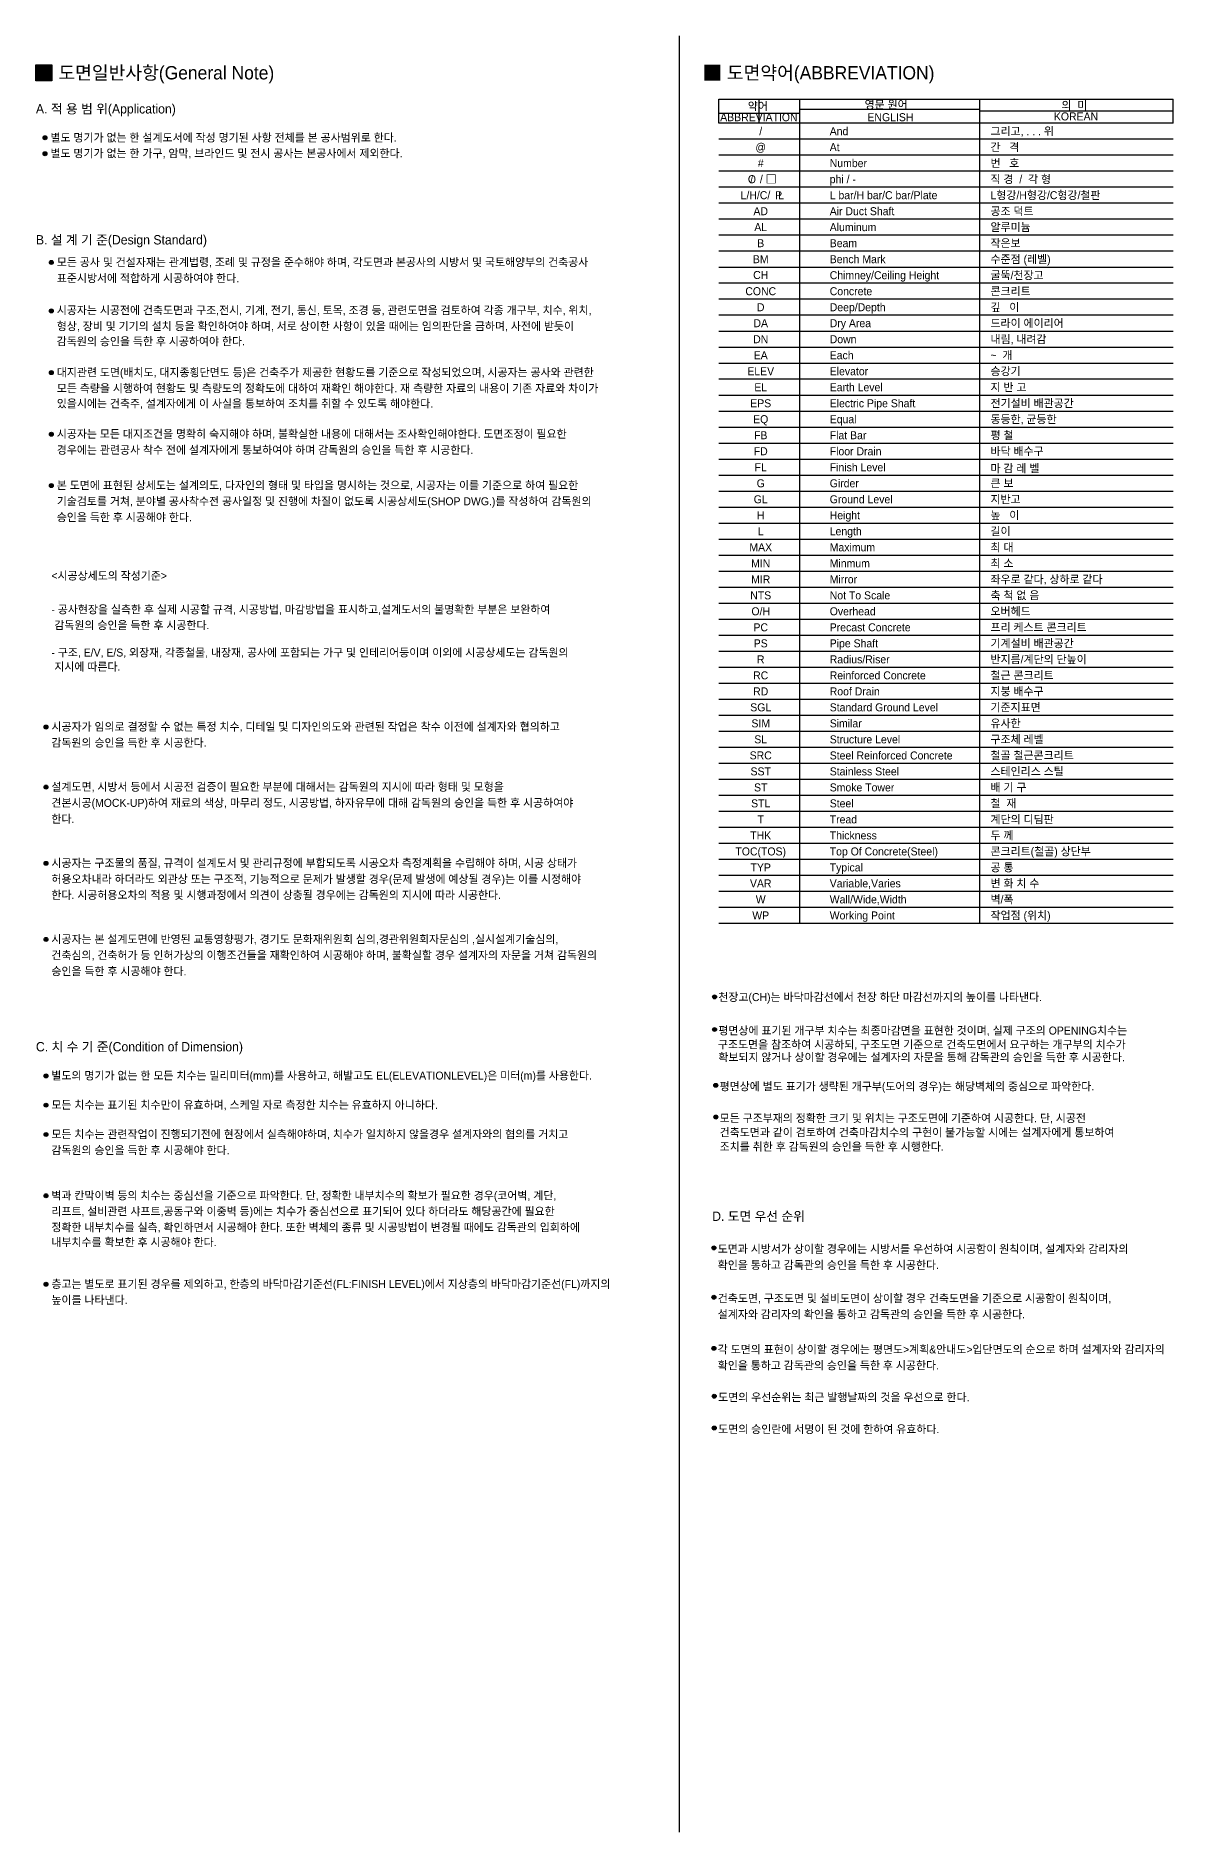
# Model space of a CAD drawing. Header units: millimetres. Extents: x 1921818 to 1960781, y -1457776 to -1430526.
# Drawn here: x 1921818 to 1939070, y -1457776 to -1430526 of the extents above; entities that cross this region are included whole.
import ezdxf
from ezdxf.enums import TextEntityAlignment as Align

# ---------------------------------------------------------------- set-up
doc = ezdxf.new("R2010")
doc.units = ezdxf.units.MM
doc.header["$LTSCALE"] = 200
for name, color, linetype in [('001dmp-FORM', 7, 'Continuous'), ('003dmp-TIT', 2, 'Continuous'), ('A-TXT-M', 3, 'Continuous'), ('AA-XXXX-TEX1', 3, 'Continuous')]:
    doc.layers.add(name, color=color, linetype=linetype)
doc.styles.add('TEXT1', font='')
doc.styles.add('돋움', font='')
doc.styles.get('TEXT1').set_extended_font_data('Dotum')
doc.styles.get('돋움').set_extended_font_data('Dotum')

msp = doc.modelspace()

# ---------------------------------------------------------------- hatches: boundary and pattern name
at = {"layer": '003dmp-TIT'}
for points in [[(1921818, -1430964), (1921818, -1431207), (1922061, -1431207), (1922061, -1430964)], [(1931960, -1430964), (1932203, -1430964), (1932203, -1431207), (1931960, -1431207)]]:
    msp.add_hatch(color=3, dxfattribs=at).paths.add_polyline_path(points)
at = {"layer": 'AA-XXXX-TEX1'}
for points in [[(1921986, -1432071, 1), (1921926, -1432071, 1)], [(1921986, -1432313, 1), (1921926, -1432313, 1)], [(1922082, -1433963, 1), (1922022, -1433963, 1)], [(1922082, -1434698, 1), (1922022, -1434698, 1)], [(1922082, -1435634, 1), (1922022, -1435634, 1)], [(1922082, -1436569, 1), (1922022, -1436569, 1)], [(1922082, -1437348, 1), (1922022, -1437348, 1)], [(1922001, -1441011, 1), (1921941, -1441011, 1)], [(1922001, -1441923, 1), (1921941, -1441923, 1)], [(1922001, -1443079, 1), (1921941, -1443079, 1)], [(1922001, -1444234, 1), (1921941, -1444234, 1)], [(1932143, -1445105, 1), (1932082, -1445105, 1)], [(1932143, -1445600, 1), (1932083, -1445600, 1)], [(1922001, -1446304, 1), (1921941, -1446304, 1)], [(1932162, -1446447, 1), (1932102, -1446447, 1)], [(1922001, -1446748, 1), (1921941, -1446748, 1)], [(1932163, -1446928, 1), (1932103, -1446928, 1)], [(1922001, -1447193, 1), (1921941, -1447193, 1)], [(1922001, -1448123, 1), (1921941, -1448123, 1)], [(1932133, -1448913, 1), (1932073, -1448913, 1)], [(1922001, -1449465, 1), (1921941, -1449465, 1)], [(1932133, -1449662, 1), (1932073, -1449662, 1)], [(1932133, -1450437, 1), (1932073, -1450437, 1)], [(1932140, -1451163, 1), (1932079, -1451163, 1)], [(1932140, -1451646, 1), (1932079, -1451646, 1)]]:
    msp.add_hatch(color=256, dxfattribs=at).paths.add_polyline_path(points)

# ---------------------------------------------------------------- linework, layer by layer
at = {"layer": '001dmp-FORM', "color": 2}
msp.add_line((1931576, -1430526), (1931576, -1457776), dxfattribs=at)
at = {"layer": '001dmp-FORM', "color": 3}
for p, q in [((1932179, -1431487), (1939070, -1431487)), ((1939070, -1431851), (1932179, -1431851)), ((1939070, -1443993), (1932179, -1443993))]:
    msp.add_line(p, q, dxfattribs=at)
at = {"layer": '001dmp-FORM'}
for p, q in [((1933403, -1431487), (1933403, -1443993)), ((1936134, -1431487), (1936134, -1443993))]:
    msp.add_line(p, q, dxfattribs=at)
at = {"layer": '001dmp-FORM', "color": 251}
for p, q in [((1939070, -1432094), (1932179, -1432094)), ((1939070, -1432337), (1932179, -1432337)), ((1939070, -1432580), (1932179, -1432580)), ((1939070, -1432822), (1932179, -1432822)), ((1939070, -1433065), (1932179, -1433065)), ((1939070, -1433308), (1932179, -1433308)), ((1939070, -1433551), (1932179, -1433551)), ((1939070, -1433794), (1932179, -1433794)), ((1939070, -1434037), (1932179, -1434037)), ((1939070, -1434279), (1932179, -1434279)), ((1939070, -1434522), (1932179, -1434522)), ((1939070, -1434765), (1932179, -1434765)), ((1939070, -1435008), (1932179, -1435008)), ((1939070, -1435251), (1932179, -1435251)), ((1939070, -1435494), (1932179, -1435494)), ((1939070, -1435736), (1932179, -1435736)), ((1939070, -1435979), (1932179, -1435979)), ((1939070, -1436222), (1932179, -1436222)), ((1939070, -1436465), (1932179, -1436465)), ((1939070, -1436708), (1932179, -1436708)), ((1939070, -1436951), (1932179, -1436951)), ((1939070, -1437193), (1932179, -1437193)), ((1939070, -1437436), (1932179, -1437436)), ((1939070, -1437679), (1932179, -1437679)), ((1939070, -1437922), (1932179, -1437922)), ((1939070, -1438165), (1932179, -1438165)), ((1939070, -1438407), (1932179, -1438407)), ((1939070, -1438650), (1932179, -1438650)), ((1939070, -1438893), (1932179, -1438893)), ((1939070, -1439136), (1932179, -1439136)), ((1939070, -1439379), (1932179, -1439379)), ((1939070, -1439622), (1932179, -1439622)), ((1939070, -1439864), (1932179, -1439864)), ((1939070, -1440107), (1932179, -1440107)), ((1939070, -1440350), (1932179, -1440350)), ((1939070, -1440593), (1932179, -1440593)), ((1939070, -1440836), (1932179, -1440836)), ((1939070, -1441079), (1932179, -1441079)), ((1939070, -1441321), (1932179, -1441321)), ((1939070, -1441564), (1932179, -1441564)), ((1939070, -1441807), (1932179, -1441807)), ((1939070, -1442050), (1932179, -1442050)), ((1939070, -1442293), (1932179, -1442293)), ((1939070, -1442536), (1932179, -1442536)), ((1939070, -1442778), (1932179, -1442778)), ((1939070, -1443021), (1932179, -1443021)), ((1939070, -1443264), (1932179, -1443264)), ((1939070, -1443507), (1932179, -1443507)), ((1939070, -1443750), (1932179, -1443750))]:
    msp.add_line(p, q, dxfattribs=at)
at = {"layer": '003dmp-TIT', "color": 3}
msp.add_lwpolyline([(1921818, -1430964), (1922061, -1430964), (1922061, -1431207), (1921818, -1431207)], close=True, dxfattribs=at)
at = {"layer": 'AA-XXXX-TEX1'}
for centre in [(1921956, -1432071), (1921956, -1432313), (1922052, -1433963), (1922052, -1434698), (1922052, -1435634), (1922052, -1436569), (1922052, -1437348), (1921971, -1441011), (1921971, -1441923), (1921971, -1443079), (1921971, -1444234), (1932113, -1445105), (1932113, -1445600), (1921971, -1446304), (1932132, -1446447), (1921971, -1446748), (1932133, -1446928), (1921971, -1447193), (1921971, -1448123), (1932103, -1448913), (1921971, -1449465), (1932103, -1449662), (1932103, -1450437), (1932109, -1451163), (1932109, -1451646)]:
    msp.add_circle(centre, 30.1, dxfattribs=at)
at = {"layer": 'Defpoints'}
for p, q in [((1932179, -1431851), (1932179, -1431487)), ((1933403, -1431701), (1932179, -1431701)), ((1932791, -1431851), (1932791, -1431487)), ((1936134, -1431641), (1933403, -1431641)), ((1939070, -1431669), (1936134, -1431669)), ((1939070, -1431851), (1939070, -1431487))]:
    msp.add_line(p, q, dxfattribs=at)

# ---------------------------------------------------------------- texts
at = {"layer": '003dmp-TIT', "color": 3, "style": '돋움'}
for s, p in [('도면일반사항(General Note)', (1922159, -1431085)), ('도면약어(ABBREVIATION) ', (1932301, -1431085))]:
    msp.add_text(s, height=202.36, dxfattribs=at).set_placement(p, align=Align.MIDDLE_LEFT)
at = {"layer": 'A-TXT-M', "style": '돋움'}
for s, height, p in [('ABBREVIATION', 121.41, (1932199, -1431820)), ('약어', 121.4, (1932618, -1431653)), ('영문 원어', 121.4, (1934390, -1431628)), ('ENGLISH', 121.4, (1934433, -1431820)), ('KOREAN', 121.4, (1937262, -1431808)), ('의  미', 121.4, (1937376, -1431640)), ('And', 121.4, (1933861, -1432032)), ('그리고, . . . 위', 121.41, (1936300, -1432032)), ('At', 121.4, (1933861, -1432274)), ('간   격 ', 121.4, (1936300, -1432274)), ('Number', 121.4, (1933861, -1432517)), ('번   호', 121.4, (1936300, -1432517)), ('phi / - ', 121.4, (1933861, -1432760)), ('직 경  /  각 형', 121.41, (1936300, -1432760)), ('L bar/H bar/C bar/Plate', 121.41, (1933861, -1433003)), ('L형강/H형강/C형강/철판', 121.41, (1936300, -1433003)), ('Air Duct Shaft', 121.41, (1933861, -1433246)), ('공조 덕트', 121.4, (1936300, -1433246)), ('Aluminum', 121.4, (1933861, -1433488)), ('Beam', 121.4, (1933861, -1433731)), ('작은보', 121.4, (1936300, -1433731)), ('알루미늄', 121.4, (1936300, -1433488)), ('Bench Mark', 121.4, (1933861, -1433974)), ('수준점 (레벨)', 121.4, (1936300, -1433974)), ('Chimney/Ceiling Height', 121.41, (1933861, -1434217)), ('굴뚝/천장고', 121.4, (1936300, -1434217)), ('Concrete', 121.4, (1933861, -1434460)), ('콘크리트', 121.4, (1936300, -1434460)), ('Deep/Depth', 121.4, (1933861, -1434703)), ('깊   이', 121.4, (1936300, -1434703)), ('Dry Area', 121.4, (1933861, -1434945)), ('드라이 에이리어', 121.4, (1936300, -1434945)), ('Down', 121.4, (1933861, -1435188)), ('내림, 내려감', 121.4, (1936300, -1435188)), ('Each', 121.4, (1933861, -1435431)), ('~  개', 121.4, (1936300, -1435431)), ('Elevator', 121.4, (1933861, -1435674)), ('Earth Level', 121.41, (1933861, -1435917)), ('승강기', 121.4, (1936300, -1435674)), ('지 반 고', 121.4, (1936300, -1435917)), ('Electric Pipe Shaft', 121.41, (1933861, -1436160)), ('전기설비 배관공간', 121.4, (1936300, -1436160)), ('Equal', 121.4, (1933861, -1436402)), ('동등한, 균등한', 121.4, (1936300, -1436402)), ('Flat Bar', 121.4, (1933861, -1436645)), ('평 철', 121.4, (1936300, -1436645)), ('Floor Drain', 121.41, (1933861, -1436888)), ('바닥 배수구', 121.4, (1936300, -1436888)), ('Finish Level', 121.41, (1933861, -1437131)), ('마 감 레 벨 ', 121.4, (1936300, -1437148)), ('Girder', 121.4, (1933861, -1437374)), ('큰 보', 121.4, (1936300, -1437374)), ('Ground Level', 121.41, (1933861, -1437617)), ('지반고', 121.4, (1936300, -1437617)), ('Height', 121.4, (1933861, -1437859)), ('Length', 121.4, (1933861, -1438102)), ('높   이', 121.4, (1936300, -1437859)), ('길이', 121.4, (1936300, -1438102)), ('Maximum', 121.4, (1933861, -1438345)), ('최 대', 121.4, (1936300, -1438345)), ('Minmum', 121.4, (1933861, -1438588)), ('최 소 ', 121.4, (1936300, -1438588)), ('Mirror', 121.4, (1933861, -1438831)), ('좌우로 같다, 상하로 같다', 121.41, (1936300, -1438831)), ('Not To Scale', 121.41, (1933861, -1439074)), ('축 척 없 음', 121.4, (1936300, -1439074)), ('Overhead', 121.4, (1933861, -1439316)), ('오버헤드', 121.4, (1936300, -1439316)), ('Precast Concrete', 121.41, (1933861, -1439559)), ('프리 케스트 콘크리트', 121.41, (1936300, -1439559)), ('Pipe Shaft', 121.4, (1933861, -1439802)), ('기계설비 배관공간', 121.4, (1936300, -1439802)), ('Radius/Riser', 121.41, (1933861, -1440045)), ('Reinforced Concrete', 121.41, (1933861, -1440288)), ('철근 콘크리트', 121.4, (1936300, -1440288)), ('반지름/계단의 단높이', 121.41, (1936300, -1440045)), ('Roof Drain', 121.4, (1933861, -1440531)), ('지붕 배수구', 121.4, (1936300, -1440531)), ('Standard Ground Level ', 121.41, (1933861, -1440773)), ('기준지표면', 121.4, (1936300, -1440773)), ('Similar', 121.4, (1933861, -1441016)), ('유사한', 121.4, (1936300, -1441016)), ('Structure Level', 121.41, (1933861, -1441259)), ('구조체 레벨', 121.4, (1936300, -1441259)), ('Steel Reinforced Concrete', 121.41, (1933861, -1441503)), ('철골 철근콘크리트', 121.4, (1936300, -1441502)), ('Stainless Steel', 121.41, (1933861, -1441745)), ('스테인리스 스틸', 121.4, (1936300, -1441745)), ('Smoke Tower', 121.41, (1933861, -1441988)), ('배 기 구', 121.4, (1936300, -1441988)), ('Steel', 121.4, (1933861, -1442230)), ('철  재 ', 121.4, (1936300, -1442230)), ('계단의 디딤판', 121.4, (1936300, -1442473)), ('Tread', 121.4, (1933861, -1442473)), ('Thickness', 121.4, (1933861, -1442716)), ('두 께', 121.4, (1936300, -1442716)), ('Top Of Concrete(Steel)', 121.41, (1933861, -1442959)), ('콘크리트(철골) 상단부', 121.41, (1936300, -1442959)), ('Typical', 121.4, (1933861, -1443202)), ('공 통', 121.4, (1936300, -1443202)), ('Variable,Varies', 121.41, (1933861, -1443444)), ('변 화 치 수', 121.4, (1936300, -1443444)), ('Wall/Wide,Width', 121.41, (1933861, -1443687)), ('벽/폭', 121.4, (1936300, -1443687)), ('Working Point', 121.41, (1933861, -1443930)), ('작업점 (위치)', 121.4, (1936300, -1443930))]:
    msp.add_text(s, height=height, dxfattribs=at).set_placement(p)
for s, height, p in [('/', 121, (1932814, -1432032)), ('@', 121, (1932814, -1432274)), ('#', 121, (1932814, -1432517)), ('O', 121, (1932681, -1432760)), ('/', 121, (1932677, -1432761)), ('/ □', 121.4, (1932928, -1432760)), ('L/H/C/', 121.4, (1932734, -1433003)), ('P', 121, (1933086, -1433003)), ('L', 121, (1933123, -1433003)), ('AD', 121.4, (1932814, -1433246)), ('AL', 121.4, (1932814, -1433488)), ('B', 121, (1932814, -1433731)), ('BM', 121.4, (1932814, -1433974)), ('CH', 121.4, (1932814, -1434214)), ('CONC', 121.4, (1932814, -1434460)), ('D', 121, (1932814, -1434703)), ('DA', 121.4, (1932814, -1434945)), ('DN', 121.4, (1932814, -1435188)), ('EA', 121.4, (1932814, -1435431)), ('ELEV', 121.4, (1932814, -1435674)), ('EL', 121.4, (1932814, -1435917)), ('EPS', 121.4, (1932814, -1436160)), ('EQ', 121.4, (1932814, -1436402)), ('FB', 121.4, (1932814, -1436645)), ('FD', 121.4, (1932814, -1436888)), ('FL', 121.4, (1932814, -1437131)), ('G', 121, (1932814, -1437374)), ('GL', 121.4, (1932814, -1437617)), ('H', 121, (1932814, -1437859)), ('L', 121, (1932814, -1438102)), ('MAX', 121.4, (1932814, -1438345)), ('MIN', 121.4, (1932814, -1438588)), ('MIR', 121.4, (1932814, -1438831)), ('NTS', 121.4, (1932814, -1439074)), ('O/H', 121.4, (1932814, -1439316)), ('PC', 121.4, (1932814, -1439559)), ('PS', 121.4, (1932814, -1439802)), ('R', 121, (1932814, -1440045)), ('RC', 121.4, (1932814, -1440288)), ('RD', 121.4, (1932814, -1440531)), ('SGL', 121.4, (1932814, -1440773)), ('SIM', 121.4, (1932814, -1441016)), ('SL', 121.4, (1932814, -1441259)), ('SRC', 121.4, (1932814, -1441502)), ('SST', 121.4, (1932814, -1441745)), ('ST', 121.4, (1932814, -1441988)), ('STL', 121.4, (1932814, -1442230)), ('THK', 121.4, (1932814, -1442716)), ('T', 121, (1932814, -1442473)), ('TOC(TOS)', 121.4, (1932814, -1442959)), ('TYP', 121.4, (1932814, -1443202)), ('VAR', 121.4, (1932814, -1443444)), ('W', 121, (1932814, -1443687)), ('WP', 121.4, (1932814, -1443930))]:
    msp.add_text(s, height=height, dxfattribs=at).set_placement(p, align=Align.CENTER)
at = {"layer": 'AA-XXXX-TEX1', "style": 'TEXT1'}
for s, height, p in [('A. 적 용 범 위(Application)', 141.65, (1921818, -1431703)), ('별도 명기가 없는 한 설계도서에 작성 명기된 사항 전체를 본 공사범위로 한다. ', 121.41, (1922039, -1432130)), ('별도 명기가 없는 한 가구, 암막, 브라인드 및 전시 공사는 본공사에서 제외한다.', 121.41, (1922039, -1432368)), ('B. 설 계 기 준(Design Standard)', 141.65, (1921818, -1433690)), ('모든 공사 및 건설자재는 관계법령, 조례 및 규정을 준수해야 하며, 각도면과 본공사의 시방서 및 국토해양부의 건축공사 ', 121.41, (1922135, -1434019)), ('표준시방서에 적합하게 시공하여야 한다.', 121.41, (1922135, -1434262)), ('시공자는 시공전에 건축도면과 구조,전시, 기계, 전기, 통신, 토목, 조경 등, 관련도면을 검토하여 각종 개구부, 치수, 위치, ', 121.41, (1922135, -1434748)), ('형상, 장비 및 기기의 설치 등을 확인하여야 하며, 서로 상이한 사항이 있을 때에는 임의판단을 금하며, 사전에 받듯이', 121.41, (1922135, -1434990)), ('감독원의 승인을 득한 후 시공하여야 한다. ', 121.41, (1922135, -1435221)), ('모든 측량을 시행하여 현황도 및 측량도의 정확도에 대하여 재확인 해야한다. 재 측량한 자료의 내용이 기존 자료와 차이가   ', 121.41, (1922135, -1435933)), ('대지관련 도면(배치도, 대지종횡단면도 등)은 건축주가 제공한 현황도를 기준으로 작성되었으며, 시공자는 공사와 관련한 ', 121.41, (1922135, -1435691)), ('있을시에는 건축주, 설계자에게 이 사실을 통보하여 조치를 취할 수 있도록 해야한다.', 121.41, (1922135, -1436164)), ('시공자는 모든 대지조건을 명확히 숙지해야 하며, 불확실한 내용에 대해서는 조사확인해야한다. 도면조정이 필요한 ', 121.41, (1922135, -1436625)), ('경우에는 관련공사 착수 전에 설계자에게 통보하여야 하며 감독원의 승인을 득한 후 시공한다.', 121.41, (1922135, -1436868)), ('본 도면에 표현된 상세도는 설계의도, 다자인의 형태 및 타입을 명시하는 것으로, 시공자는 이를 기준으로 하여 필요한 ', 121.41, (1922135, -1437404)), ('기술검토를 거쳐, 분야별 공사착수전 공사일정 및 진행에 차질이 없도록 시공상세도(SHOP DWG.)를 작성하여 감독원의 ', 121.41, (1922135, -1437647)), ('승인을 득한 후 시공해야 한다.', 121.41, (1922135, -1437889)), ('<시공상세도의 작성기준>', 121.41, (1922053, -1438776)), ('- 공사현장을 실측한 후 실제 시공할 규격, 시공방법, 마감방법을 표시하고,설계도서의 불명확한 부분은 보완하여', 121.41, (1922053, -1439288)), (' 감독원의 승인을 득한 후 시공한다. ', 121.41, (1922053, -1439526)), ('- 구조, E/V, E/S, 외장재, 각종철물, 내장재, 공사에 포함되는 가구 및 인테리어등이며 이외에 시공상세도는 감독원의', 121.41, (1922053, -1439942)), (' 지시에 따른다.', 121.4, (1922053, -1440157)), ('시공자가 임의로 결정할 수 없는 특정 치수, 디테일 및 디자인의도와 관련된 작업은 착수 이전에 설계자와 협의하고 ', 121.41, (1922053, -1441067)), ('감독원의 승인을 득한 후 시공한다.', 121.41, (1922053, -1441310)), ('설계도면, 시방서 등에서 시공전 검증이 필요한 부분에 대해서는 감독원의 지시에 따라 형태 및 모형을 ', 121.41, (1922053, -1441979)), ('한다.', 121.4, (1922053, -1442465)), ('견본시공(MOCK-UP)하여 재료의 색상, 마무리 정도, 시공방법, 하자유무에 대해 감독원의 승인을 득한 후 시공하여야', 121.41, (1922053, -1442222)), ('시공자는 구조물의 품질, 규격이 설계도서 및 관리규정에 부합되도록 시공오차 측정계획을 수립해야 하며, 시공 상태가 ', 121.41, (1922053, -1443135)), ('허용오차내라 하더라도 외관상 또는 구조적, 기능적으로 문제가 발생할 경우(문제 발생에 예상될 경우)는 이를 시정해야 ', 121.41, (1922053, -1443378)), ('한다. 시공허용오차의 적용 및 시행과정에서 의견이 상충될 경우에는 감독원의 지시에 따라 시공한다.  ', 121.41, (1922053, -1443620)), ('시공자는 본 설계도면에 반영된 교통영향평가, 경기도 문화재위원회 심의,경관위원회자문심의 ,실시설계기술심의, ', 121.41, (1922053, -1444290)), ('건축심의, 건축허가 등 인허가상의 이행조건들을 재확인하여 시공해야 하며, 불확실할 경우 설계자의 자문을 거쳐 감독원의', 121.41, (1922053, -1444533)), ('승인을 득한 후 시공해야 한다.   ', 121.41, (1922053, -1444776)), ('천장고(CH)는 바닥마감선에서 천장 하단 마감선까지의 높이를 나타낸다.', 121.41, (1932171, -1445169)), ('평면상에 표기된 개구부 치수는 최종마감면을 표현한 것이며, 실제 구조의 OPENING치수는', 121.41, (1932171, -1445677)), ('C. 치 수 기 준(Condition of Dimension)', 141.65, (1921818, -1445932)), ('구조도면을 참조하여 시공하되, 구조도면 기준으로 건축도면에서 요구하는 개구부의 치수가', 121.41, (1932165, -1445888)), ('확보되지 않거나 상이할 경우에는 설계자의 자문을 통해 감독관의 승인을 득한 후 시공한다.', 121.41, (1932171, -1446082)), ('별도의 명기가 없는 한 모든 치수는 밀리미터(mm)를 사용하고, 해발고도 EL(ELEVATIONLEVEL)은 미터(m)를 사용한다.', 121.41, (1922053, -1446360)), ('평면상에 별도 표기가 생략된 개구부(도어의 경우)는 해당벽체의 중심으로 파악한다.', 121.41, (1932190, -1446524)), ('모든 치수는 표기된 치수만이 유효하며, 스케일 자로 측정한 치수는 유효하지 아니하다.', 121.41, (1922053, -1446804)), ('모든 구조부재의 정확한 크기 및 위치는 구조도면에 기준하여 시공한다. 단, 시공전 ', 121.41, (1932191, -1447006)), ('모든 치수는 관련작업이 진행되기전에 현장에서 실측해야하며, 치수가 일치하지 않을경우 설계자와의 협의를 거치고 ', 121.41, (1922053, -1447249)), ('건축도면과 같이 검토하여 건축마감치수의 구현이 불가능할 시에는 설계자에게 통보하여', 121.41, (1932191, -1447222)), ('감독원의 승인을 득한 후 시공해야 한다.', 121.41, (1922053, -1447492)), ('조치를 취한 후 감독원의 승인을 득한 후 시행한다.', 121.41, (1932191, -1447439)), ('벽과 칸막이벽 등의 치수는 중심선을 기준으로 파악한다. 단, 정확한 내부치수의 확보가 필요한 경우(코어벽, 계단, ', 121.41, (1922053, -1448179)), ('리프트, 설비관련 샤프트,공동구와 이중벽 등)에는 치수가 중심선으로 표기되어 있다 하더라도 해당공간에 필요한', 121.41, (1922053, -1448419)), ('정확한 내부치수를 실측, 확인하면서 시공해야 한다. 또한 벽체의 종류 및 시공방법이 변경될 때에도 감독관의 입회하에 ', 121.41, (1922053, -1448662)), ('D. 도면 우선 순위', 141.65, (1932078, -1448504)), ('내부치수를 확보한 후 시공해야 한다.', 121.41, (1922053, -1448887)), ('도면과 시방서가 상이할 경우에는 시방서를 우선하여 시공함이 원칙이며, 설계자와 감리자의', 121.41, (1932162, -1448990)), ('확인을 통하고 감독관의 승인을 득한 후 시공한다.', 121.41, (1932162, -1449233)), ('층고는 별도로 표기된 경우를 제외하고, 한층의 바닥마감기준선(FL:FINISH LEVEL)에서 지상층의 바닥마감기준선(FL)까지의 ', 121.41, (1922053, -1449522)), ('높이를 나타낸다.  ', 121.41, (1922053, -1449764)), ('건축도면, 구조도면 및 설비도면이 상이할 경우 건축도면을 기준으로 시공함이 원칙이며,', 121.41, (1932162, -1449739)), ('설계자와 감리자의 확인을 통하고 감독관의 승인을 득한 후 시공한다.', 121.41, (1932162, -1449982)), ('각 도면의 표현이 상이할 경우에는 평면도>계획&안내도>입단면도의 순으로 하며 설계자와 감리자의', 121.41, (1932162, -1450514)), ('확인을 통하고 감독관의 승인을 득한 후 시공한다.', 121.41, (1932162, -1450757)), ('도면의 우선순위는 최근 발행날짜의 것을 우선으로 한다.', 121.41, (1932168, -1451240)), ('도면의 승인란에 서명이 된 것에 한하여 유효하다.', 121.41, (1932168, -1451724))]:
    msp.add_text(s, height=height, dxfattribs=at).set_placement(p)

doc.saveas('drawing.dxf')
